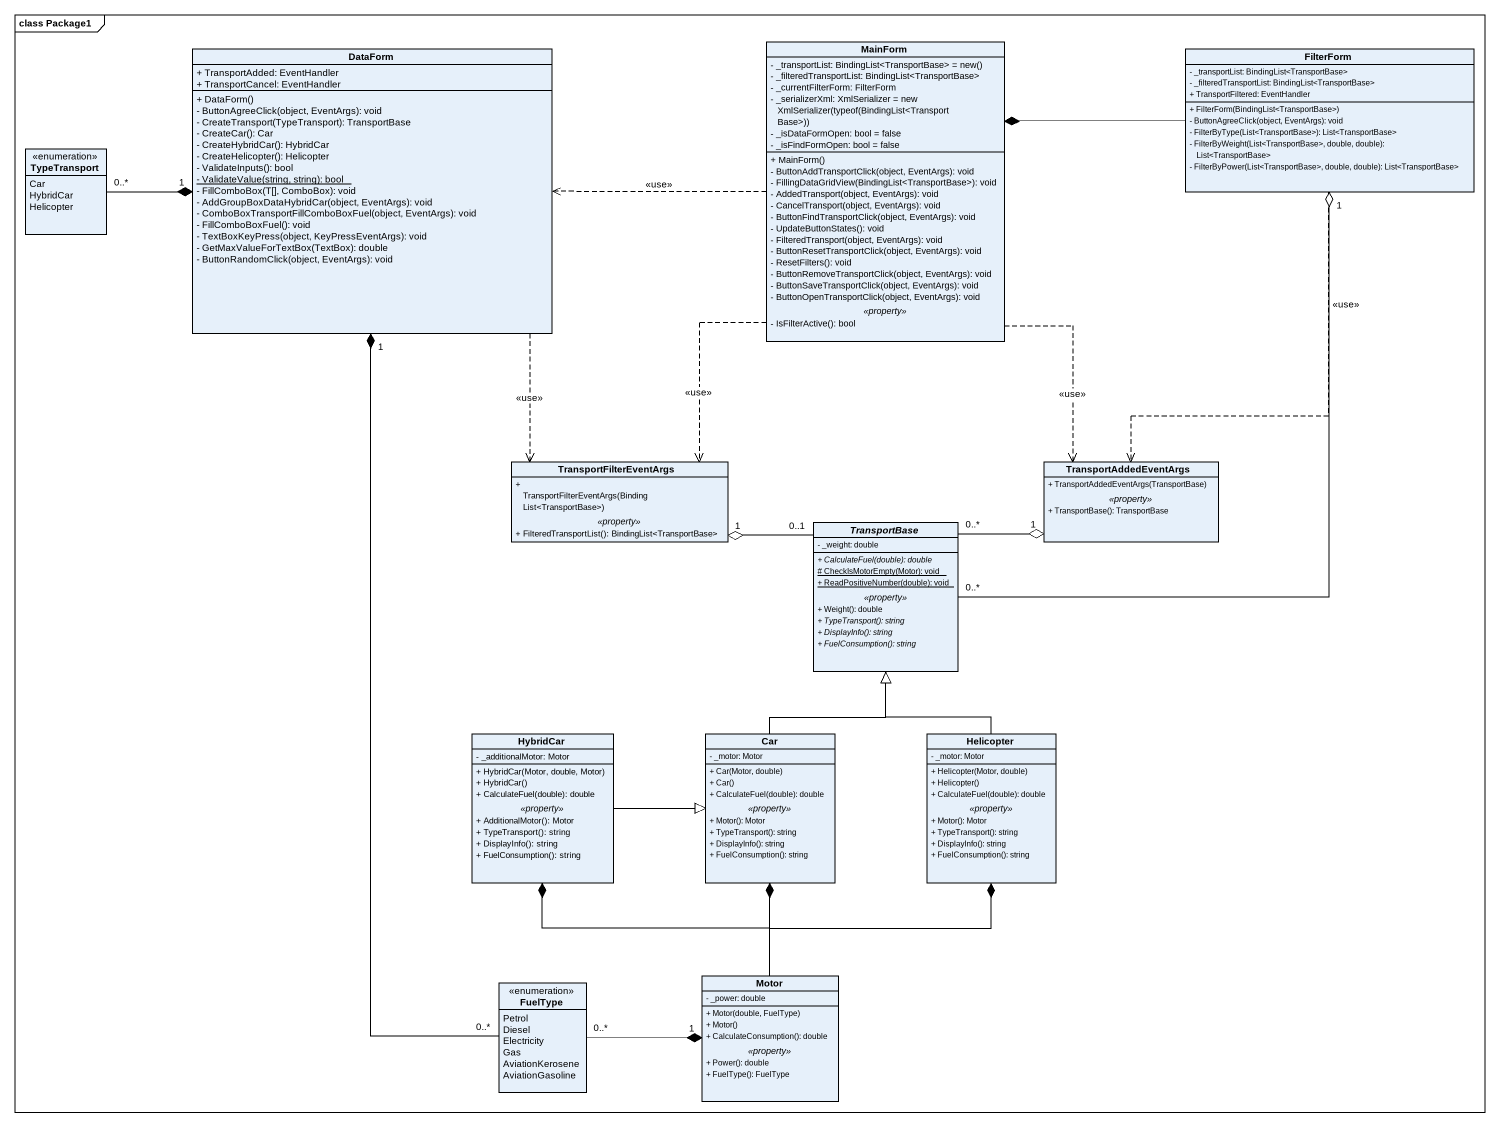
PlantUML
@startuml
mainframe class Package1
hide circle
hide empty members
skinparam classAttributeIconSize 0
class DataForm {
  + TransportAdded: EventHandler
  + TransportCancel: EventHandler
  + DataForm()
  - ButtonAgreeClick(object, EventArgs): void
  - CreateTransport(TypeTransport): TransportBase
  - CreateCar(): Car
  - CreateHybridCar(): HybridCar
  - CreateHelicopter(): Helicopter
  - ValidateInputs(): bool
  {static} - ValidateValue(string, string): bool
  - FillComboBox(T[], ComboBox): void
  - AddGroupBoxDataHybridCar(object, EventArgs): void
  - ComboBoxTransportFillComboBoxFuel(object, EventArgs): void
  - FillComboBoxFuel(): void
  - TextBoxKeyPress(object, KeyPressEventArgs): void
  - GetMaxValueForTextBox(TextBox): double
  - ButtonRandomClick(object, EventArgs): void
}
class MainForm {
  {field} - _transportList: BindingList<TransportBase> = new()
  - _filteredTransportList: BindingList<TransportBase>
  - _currentFilterForm: FilterForm
  {field} - _serializerXml: XmlSerializer = new XmlSerializer(typeof(BindingList<TransportBase>))
  - _isDataFormOpen: bool = false
  - _isFindFormOpen: bool = false
  --
  + MainForm()
  - ButtonAddTransportClick(object, EventArgs): void
  - FillingDataGridView(BindingList<TransportBase>): void
  - AddedTransport(object, EventArgs): void
  - CancelTransport(object, EventArgs): void
  - ButtonFindTransportClick(object, EventArgs): void
  - UpdateButtonStates(): void
  - FilteredTransport(object, EventArgs): void
  - ButtonResetTransportClick(object, EventArgs): void
  - ResetFilters(): void
  - ButtonRemoveTransportClick(object, EventArgs): void
  - ButtonSaveTransportClick(object, EventArgs): void
  - ButtonOpenTransportClick(object, EventArgs): void
  .. <<property>> ..
  - IsFilterActive(): bool
}
class FilterForm {
  - _transportList: BindingList<TransportBase>
  - _filteredTransportList: BindingList<TransportBase>
  + TransportFiltered: EventHandler
  + FilterForm(BindingList<TransportBase>)
  - ButtonAgreeClick(object, EventArgs): void
  - FilterByType(List<TransportBase>): List<TransportBase>
  - FilterByWeight(List<TransportBase>, double, double): List<TransportBase>
  - FilterByPower(List<TransportBase>, double, double): List<TransportBase>
}
enum TypeTransport {
  Car
  HybridCar
  Helicopter
}
class TransportFilterEventArgs {
  + TransportFilterEventArgs(BindingList<TransportBase>)
  .. <<property>> ..
  + FilteredTransportList(): BindingList<TransportBase>
}
class TransportAddedEventArgs {
  + TransportAddedEventArgs(TransportBase)
  .. <<property>> ..
  + TransportBase(): TransportBase
}
abstract class TransportBase {
  - _weight: double
  --
  {abstract} + CalculateFuel(double): double
  {static} # CheckIsMotorEmpty(Motor): void
  {static} + ReadPositiveNumber(double): void
  .. <<property>> ..
  + Weight(): double
  {abstract} + TypeTransport(): string
  {abstract} + DisplayInfo(): string
  {abstract} + FuelConsumption(): string
}
class HybridCar {
  - _additionalMotor: Motor
  --
  + HybridCar(Motor, double, Motor)
  + HybridCar()
  + CalculateFuel(double): double
  .. <<property>> ..
  + AdditionalMotor(): Motor
  + TypeTransport(): string
  + DisplayInfo(): string
  + FuelConsumption(): string
}
class Car {
  - _motor: Motor
  --
  + Car(Motor, double)
  + Car()
  + CalculateFuel(double): double
  .. <<property>> ..
  + Motor(): Motor
  + TypeTransport(): string
  + DisplayInfo(): string
  + FuelConsumption(): string
}
class Helicopter {
  - _motor: Motor
  --
  + Helicopter(Motor, double)
  + Helicopter()
  + CalculateFuel(double): double
  .. <<property>> ..
  + Motor(): Motor
  + TypeTransport(): string
  + DisplayInfo(): string
  + FuelConsumption(): string
}
enum FuelType {
  Petrol
  Diesel
  Electricity
  Gas
  AviationKerosene
  AviationGasoline
}
class Motor {
  - _power: double
  --
  + Motor(double, FuelType)
  + Motor()
  + СalculateConsumption(): double
  .. <<property>> ..
  + Power(): double
  + FuelType(): FuelType
}
DataForm ..> TransportFilterEventArgs : <<use>>
MainForm .left.> DataForm : <<use>>
MainForm ..> TransportFilterEventArgs : <<use>>
MainForm ..> TransportAddedEventArgs : <<use>>
FilterForm -left-* MainForm
FilterForm ..> TransportAddedEventArgs : <<use>>
TypeTransport "0..*" -right-* "1" DataForm
TransportBase "0..*" -up-o "1" FilterForm
TransportBase "0..1" -left-o "1" TransportFilterEventArgs
TransportBase "0..*" -right-o "1" TransportAddedEventArgs
HybridCar -right-|> Car
Car -up-|> TransportBase
Helicopter -up-|> TransportBase
FuelType "0..*" -up-* "1" DataForm
FuelType "0..*" -right-* "1" Motor
Motor -up-* HybridCar
Motor -up-* Car
Motor -up-* Helicopter
@enduml
